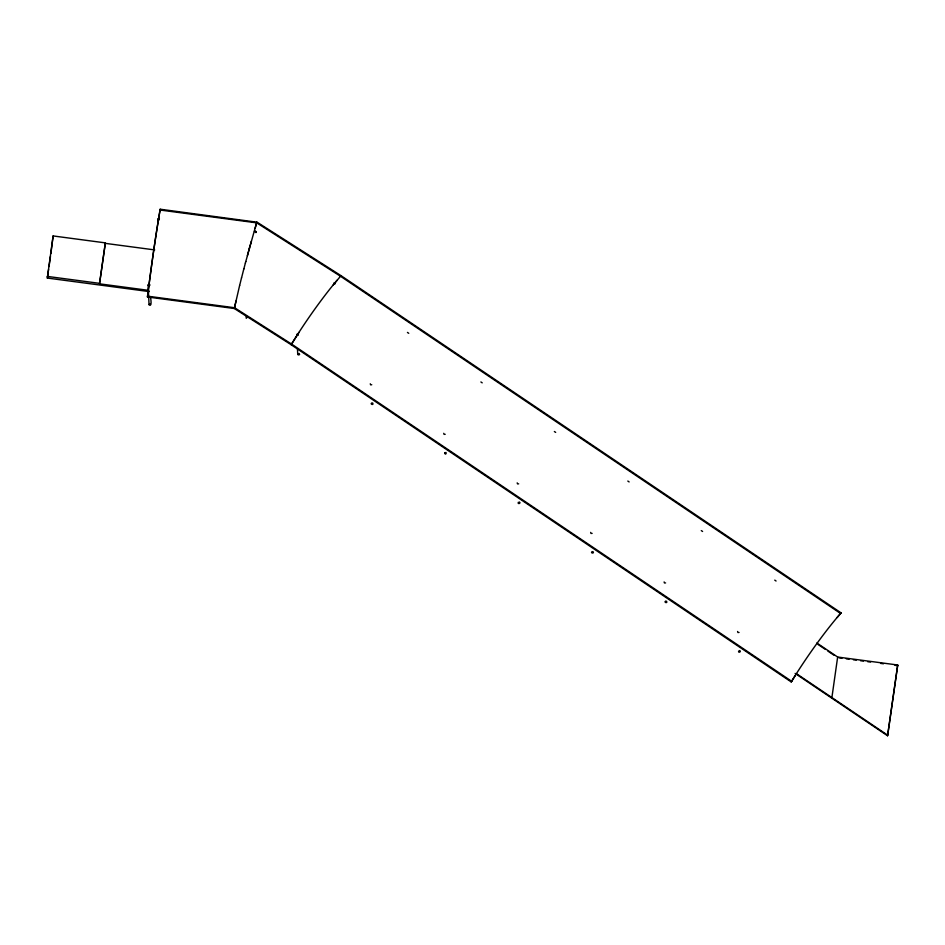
<?xml version="1.0" encoding="UTF-8"?>
<svg xmlns="http://www.w3.org/2000/svg" width="945" height="945" viewBox="0 0 945 945"><rect width="100%" height="100%" fill="white"/><g stroke="black" fill="none" stroke-linecap="round" stroke-linejoin="round"><path stroke-width="1.42" d="M150.538 297.462C150.727 298.36 152.275 307.786 149.05 304.692L148.093 284.858L149.747 284.433M149.05 304.692L149.853 303.688M841.062 612.868A94.795 14.612 -56 0 0 791.213 681.936L291.154 344.712L234.325 308.519L147.467 296.978L148.436 289.347A104.517 4.89 -82.4 0 1 159.15 215.436L160.189 209.223L257.135 222.217L340.991 275.645L841.062 612.868L837.116 617.569M149.345 291.603L47.333 278.054L53.121 235.943L105.356 242.877L99.508 283.831L148.837 290.387M47.333 278.054L48.585 269.384M49.01 266.502L50.475 256.378M50.888 253.496L53.121 235.943M99.508 283.831L105.356 242.877M816.858 643.013L837.648 657.035L831.813 698.166M795.123 673.419L887.591 735.777L897.715 665.008L837.648 657.035M887.591 735.777L897.715 665.008M249.48 248.169L256.816 222.051M234.325 308.519L239.617 285.484M791.213 681.936L791.674 681.31L291.603 344.086L234.525 307.727L236.002 300.983M296.813 334.235L297.155 335.274L298.277 335.215M370.275 383.776L370.617 384.816L371.739 384.757M443.737 433.318L444.079 434.346L445.201 434.298M517.198 482.86L517.541 483.887L518.663 483.84M590.66 532.389L591.003 533.429L592.125 533.382M664.122 581.931L664.465 582.97L665.587 582.923M737.584 631.473L737.927 632.512L739.049 632.453M738.553 651.129C738.234 653.633 741.955 651.282 739.498 650.538M239.628 285.567L241.53 277.783M241.554 277.877L243.834 268.864M245.393 263.112L245.771 261.552M243.845 268.959L245.381 263.017M245.783 261.647L249.456 248.181M249.456 248.086L247.401 255.658M249.468 248.074L251.405 241.14M255.162 228.182L256.709 222.855L160.071 210.026M518.273 502.303C517.305 504.642 521.51 503.319 519.348 501.972M149.865 285.319L148.885 285.862L148.093 285.095M255.906 232.6L255.741 231.348L254.453 231.501M791.674 681.31L795.088 675.817M299.033 332.333L291.154 344.712A94.795 14.612 -56 0 1 337.046 280.263M256.709 222.855L340.543 276.271L340.991 275.645L332.983 285.296M298.053 353.513C296.494 355.521 300.912 355.32 299.175 353.465M159.268 219.772C156.988 221.39 157.638 216.736 159.398 218.886M592.102 551.549C589.987 553.357 594.783 553.758 593.023 551.62M246.255 316.575L246.243 318.229L247.46 317.071M333.975 282.886L335.286 283.772M407.437 332.427L408.748 333.313M371.94 402.853C369.424 404.058 373.936 405.677 372.814 403.161M480.899 381.969L482.21 382.855M554.361 431.511L555.672 432.397M627.823 481.052L629.134 481.938M701.284 530.594L702.596 531.468M665.788 601.008C663.272 602.213 667.784 603.831 666.662 601.315M774.746 580.124L776.058 581.01M105.379 243.373L154.708 249.917M47.25 276.401L99.485 283.335M147.585 296.175L234.525 307.727M839.113 657.885L841.971 658.263M846.259 658.842L849.118 659.22M853.418 659.787L856.276 660.165M860.564 660.732L863.423 661.11M867.711 661.689L870.569 662.067M880.586 663.39L883.445 663.78M894.891 665.292L897.75 665.67M340.543 276.271L840.601 613.494M818.11 644.502L825.446 649.451M827.891 651.105L834.01 655.228M796.316 673.584L887.556 735.104M297.462 348.74L297.734 354.351M147.467 296.978A104.517 4.89 -82.4 0 1 160.189 209.223M256.095 231.938L254.748 231.265L256.095 231.962M444.705 452.974C445.532 456.47 447.635 450.777 444.705 452.974"/></g></svg>
